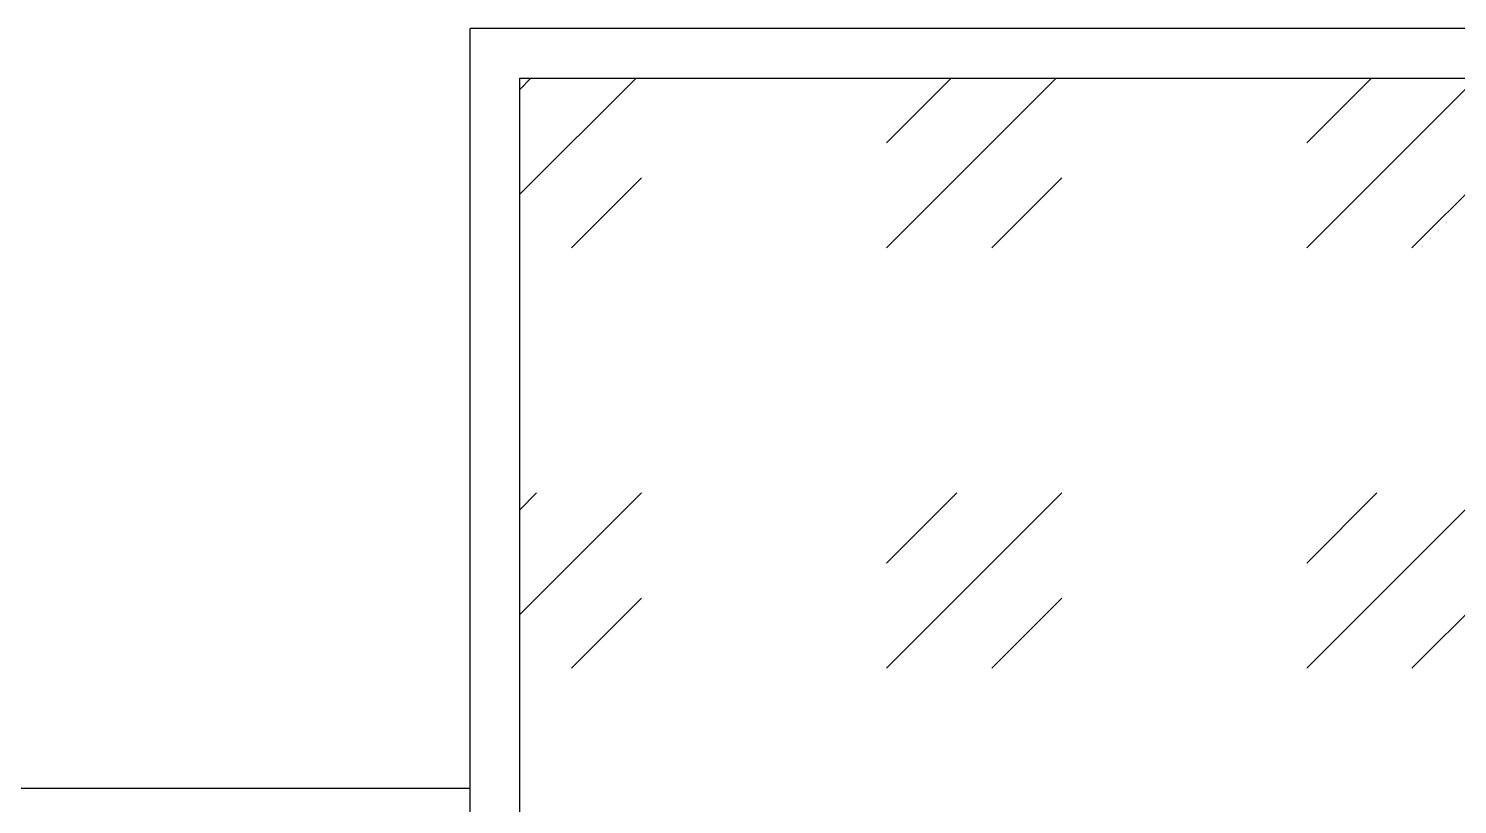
# Model space of a CAD drawing. Extents: x 3792242 to 5145247, y -1546315 to -1031918.
# Drawn here: x 4274876 to 4275741, y -1492986 to -1492516 of the extents above; entities that cross this region are included whole.
import ezdxf

# ---------------------------------------------------------------- set-up
doc = ezdxf.new("R2010")
doc.units = 0
doc.header["$MEASUREMENT"] = 0
doc.layers.add('TENKÁ', color=7, linetype='CONTINUOUS')
doc.layers.add('ZZ-elektro', color=221, linetype='CONTINUOUS')

msp = doc.modelspace()

# ---------------------------------------------------------------- hatches: boundary and pattern name
at = {"layer": 'ZZ-elektro', "lineweight": 30, "ltscale": 10}
h = msp.add_hatch(dxfattribs=at)
h.set_pattern_fill('GOST_GLASS', color=253, scale=30)
h.set_pattern_definition([(45, (56089.38, -4245.37), (254.558441, -3e-14), [150, -210]), (45, (56153.02, -4245.37), (254.558441, -3e-14), [60, -300]), (45, (56089.38, -4181.73), (254.558441, -3e-14), [60, -300])])
h.paths.add_polyline_path([(4275173.442, -1492545.641), (4275173.442, -1493185.641), (4276868.442, -1493185.641), (4276868.442, -1492545.641)])

# ---------------------------------------------------------------- linework, layer by layer
at = {"layer": 'TENKÁ'}
msp.add_line((4271633.442, -1492975.641), (4275143.442, -1492975.641), dxfattribs=at)
at = {"layer": 'ZZ-elektro', "color": 253, "lineweight": 30, "ltscale": 10}
for p, q in [((4287428.442, -1492515.641), (4275143.442, -1492515.641)), ((4275143.442, -1493215.641), (4275143.442, -1492515.641)), ((4275143.442, -1493215.641), (4275143.442, -1492515.641)), ((4275173.442, -1492545.641), (4276868.442, -1492545.641)), ((4275173.442, -1493185.641), (4275173.442, -1492545.641))]:
    msp.add_line(p, q, dxfattribs=at)

doc.saveas('drawing.dxf')
